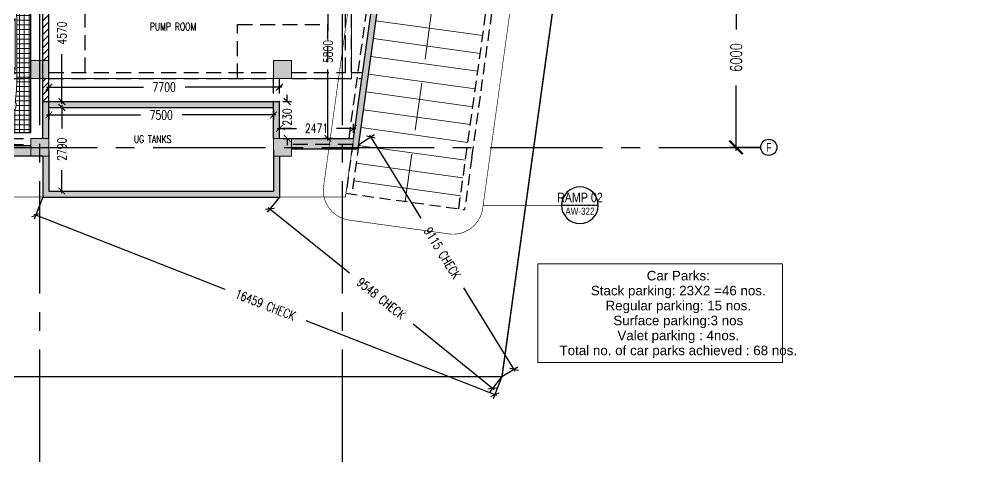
# Model space of a CAD drawing. Header units: millimetres. Extents: x -2076597 to 16308595, y -4402071 to 17875273.
# Drawn here: x -2034734 to -2002474, y -4051118 to -4035805 of the extents above; entities that cross this region are included whole.
import ezdxf
from ezdxf.enums import TextEntityAlignment as Align

# ---------------------------------------------------------------- set-up
doc = ezdxf.new("R2010")
doc.units = ezdxf.units.MM
for name, pattern in [('CENTER', [50.8, 31.75, -6.35, 6.35, -6.35]), ('CENTER2', [1.125, 0.75, -0.125, 0.125, -0.125]), ('DASHDOT', [1, 0.5, -0.25, 0, -0.25]), ('DASHED', [19.05, 12.7, -6.35]), ('DASHED2', [0.375, 0.25, -0.125]), ('Demolished', [4.8, 3.2, -1.6])]:
    doc.linetypes.add(name, pattern=pattern)
for name, color, linetype, lineweight in [('A- LIGHT LINE', 8, 'Continuous', 9), ('A-BOUNDARY LINES', 4, 'Continuous', 25), ('A-COL HATCH', 252, 'Continuous', 9), ('A-DETL-DEMO', 6, 'Demolished', 9), ('A-DETL-GENF', 92, 'Continuous', 9), ('G-ANNO-TEXT', 4, 'Continuous', 9), ('G-IMPT', 8, 'Continuous', 9), ('S-COL HATCH', 251, 'Continuous', 9), ('S-COLS', 7, 'Continuous', 9)]:
    doc.layers.add(name, color=color, linetype=linetype, lineweight=lineweight)
for name, color, linetype in [('A- RETAINING WALL HATCH', 252, 'Continuous'), ('A-CAR', 251, 'Continuous'), ('A-DIMS', 4, 'Continuous'), ('A-GRIDTXT', 1, 'Continuous'), ('A-HIDDEN', 8, 'DASHED2'), ('A-PARAPET WALL', 4, 'Continuous'), ('A-PODIUM LYT ARCH', 85, 'Continuous'), ('a-ref', 5, 'Continuous'), ('A-REFS', 3, 'DASHED'), ('A-RETAINING WALL', 7, 'Continuous'), ('A-SETBACK', 3, 'Continuous'), ('A-SITE BOUNDARY', 7, 'CENTER'), ('A-TXTROOM', 3, 'Continuous'), ('A-WALL', 2, 'Continuous'), ('A-WALL HATCH', 8, 'Continuous'), ('S-BEAM', 4, 'DASHED2'), ('S-GRID', 252, 'CENTER2'), ('TABULAR', 7, 'Continuous')]:
    doc.layers.add(name, color=color, linetype=linetype)
doc.styles.add('ARIAL', font='arial.ttf')
doc.styles.add('ARIAL-GRID', font='arial.ttf', dxfattribs={"width": 0.7, "height": 15})
doc.styles.add('Arial_B', font='arialbd.ttf', dxfattribs={"height": 2536.890505})
doc.styles.add('ROMANS', font='romans.shx', dxfattribs={"width": 0.75})
doc.dimstyles.new('DIMB-200', dxfattribs={"dimscale": 150, "dimtxt": 2.5, "dimasz": 3, "dimexe": 1.5, "dimexo": 0, "dimgap": 3, "dimtad": 0, "dimtoh": 1, "dimdec": 0, "dimzin": 0, "dimdsep": 46, "dimtxsty": 'ROMANS', "dimblk": 'ARCHTICK', "dimcen": 3, "dimdle": 0.75, "dimclrd": 8, "dimclre": 8, "dimclrt": 4, "dimazin": 0, "dimtfac": 1, "dimtdec": 0, "dimtix": 1, "dimtofl": 0, "dimtmove": 2, "dimatfit": 3, "dimldrblk": 'DOT', "dimfxl": 0, "dimtolj": 1, "dimtzin": 0, "dimarcsym": 0})
doc.dimstyles.new('DIMM-100', dxfattribs={"dimscale": 150, "dimtxt": 2, "dimasz": 1.5, "dimexe": 1, "dimexo": 0, "dimgap": 2, "dimtad": 0, "dimtoh": 1, "dimdec": 0, "dimzin": 0, "dimdsep": 46, "dimtxsty": 'ROMANS', "dimblk": 'ARCHTICK', "dimcen": 1.5, "dimdle": 0.5, "dimclrd": 8, "dimclre": 8, "dimclrt": 256, "dimazin": 0, "dimtfac": 1, "dimtdec": 0, "dimtix": 1, "dimtofl": 0, "dimtmove": 2, "dimatfit": 3, "dimldrblk": 'DOT', "dimfxl": 0, "dimtolj": 1, "dimtzin": 0, "dimarcsym": 0})

# ---------------------------------------------------------------- blocks, each defined once
blk = doc.blocks.new('CAR_0001 - CAR_dwg_AV-LSP01-273113--1_ BASEMENT')
at = {"layer": 'G-IMPT'}
for p, q in [((-2319, 915), (-2182, 915)), ((-990, 915), (1117, 915)), ((340, 589), (955, 845)), ((340, -628), (955, -884)), ((-2319, -954), (-2182, -954)), ((-990, -954), (1117, -954))]:
    blk.add_line(p, q, dxfattribs=at)
at = {"layer": 'G-IMPT', "flags": 128}
for points in [[(-2436, -837), (-2500, -19), (-2436, 798)], [(2103, 857), (2147, 889), (2297, 883)], [(-1438, 756), (-1131, 589), (-1131, -19), (-1131, -628), (-1438, -794)], [(2103, -895), (2147, -927), (2297, -921)]]:
    blk.add_lwpolyline(points, dxfattribs=at)
for points in [[(331, 636), (820, 845), (-1266, 845), (-949, 636)], [(331, -674), (820, -884), (-1266, -884), (-949, -674)]]:
    blk.add_lwpolyline(points, close=True, dxfattribs=at)
at = {"layer": 'G-IMPT'}
for centre, radius, start, end in [((-2319, 798), 117, 90, 180), ((-2190, 753), 162, 45.3243, 87.3159), ((-958, -12475), 13390, 90.1348, 94.7869), ((-8158, 23), 9151, 359.7334, 5.1524), ((1063, -8363), 9278, 83.5611, 89.6612), ((2294, 789), 93.4, 4.5136, 88.1591), ((-8484, -1119), 11039, 5.715, 9.9907), ((7798, -8), 9267, 175.2746, 180.0722), ((-6963, 56), 7323, 359.4134, 4.1768), ((7798, -31), 9267, 179.9278, 184.7254), ((-6963, -94), 7323, 355.8232, 0.5866), ((-8158, -62), 9151, 354.8476, 0.2666), ((-8484, 1080), 11039, 350.0093, 354.285), ((-2319, -837), 117, 180, 270), ((-2190, -792), 162, 272.6841, 314.6757), ((-958, 12436), 13390, 265.2131, 269.8652), ((1063, 8324), 9278, 270.3388, 276.4389), ((2294, -828), 93.4, 271.8409, 355.4864)]:
    blk.add_arc(centre, radius, start, end, dxfattribs=at)
blk = doc.blocks.new('5.5X2.5 CAR')
at = {"layer": 'A-CAR'}
blk.add_line((563485, -1042391), (563485, -1037391), dxfattribs=at)
blk.add_lwpolyline([(560985, -1042641), (563485, -1042641), (563485, -1037141), (560985, -1037141)], close=True, dxfattribs=at)
at = {"layer": 'A-CAR', "extrusion": (0, 0, -1), "xscale": 0.8333333333333715, "yscale": 0.8333333333333715, "zscale": -0.8333333333333715, "rotation": 270}
blk.add_blockref('CAR_0001 - CAR_dwg_AV-LSP01-273113--1_ BASEMENT', (-562219, -1039891), dxfattribs=at)
blk = doc.blocks.new('Family - ___-240295-0_ ground floor')
at = {"layer": 'A-SETBACK', "linetype": 'DASHDOT', "lineweight": -2, "ltscale": 2000, "const_width": 25}
blk.add_lwpolyline([(76480, 233663), (47866, 236124), (29166, 193452), (70915, 193452)], close=True, dxfattribs=at)
at = {"layer": 'A-SITE BOUNDARY', "ltscale": 100, "const_width": 50}
blk.add_lwpolyline([(83289, 239099), (44096, 242471), (19986, 187452), (76141, 187452)], close=True, dxfattribs=at)
blk = doc.blocks.new('_ArchTick')
at = {"color": 0, "linetype": 'ByBlock', "const_width": 0.15}
blk.add_lwpolyline([(-0.5, -0.5), (0.5, 0.5)], dxfattribs=at)
blk = doc.blocks.new('*D310')
at = {"layer": 'A-DIMS', "color": 8, "linetype": 'Continuous', "lineweight": -2, "transparency": 16777216}
for p, q in [((-2024281, -4033982), (-2024581, -4033982)), ((-2024281, -4039782), (-2024581, -4039782))]:
    blk.add_line(p, q, dxfattribs=at)
at = {"layer": 'A-DIMS', "color": 8, "lineweight": -2, "transparency": 16777216}
for p, q in [((-2024431, -4033907), (-2024431, -4036186)), ((-2024431, -4039857), (-2024431, -4037579))]:
    blk.add_line(p, q, dxfattribs=at)
at = {"layer": 'Defpoints', "color": 0, "transparency": 16777216}
for p in [(-2022774, -4033982), (-2024431, -4039782), (-2023577, -4039782)]:
    blk.add_point(p, dxfattribs=at)
at = {"layer": 'A-DIMS', "color": 8, "lineweight": -2, "transparency": 16777216, "xscale": 225, "yscale": 225, "zscale": 225}
for p, rotation in [((-2024431, -4033982), 90), ((-2024431, -4039782), 270)]:
    blk.add_blockref('_ArchTick', p, dxfattribs=dict(at, rotation=rotation))
at = {"layer": 'A-DIMS', "transparency": 16777216, "insert": (-2024431, -4036882), "char_height": 300, "attachment_point": 5, "rotation": 90, "style": 'ROMANS'}
blk.add_mtext('\\A1;5800', dxfattribs=at)
blk = doc.blocks.new('_Dot')
at = {"color": 0, "linetype": 'ByBlock', "lineweight": -2}
blk.add_line((-0.5, 0), (-1, 0), dxfattribs=at)
at = {"color": 0, "linetype": 'ByBlock', "const_width": 0.5}
blk.add_lwpolyline([(-0.25, 0, 1), (0.25, 0, 1)], format="xyb", close=True, dxfattribs=at)
blk = doc.blocks.new('*D311')
at = {"layer": 'A-DIMS', "color": 8, "linetype": 'Continuous', "lineweight": -2, "transparency": 16777216}
for p, q in [((-2033464, -4033982), (-2033164, -4033982)), ((-2033464, -4038552), (-2033164, -4038552))]:
    blk.add_line(p, q, dxfattribs=at)
at = {"layer": 'A-DIMS', "color": 8, "lineweight": -2, "transparency": 16777216}
for p, q in [((-2033314, -4033907), (-2033314, -4035571)), ((-2033314, -4038627), (-2033314, -4036964))]:
    blk.add_line(p, q, dxfattribs=at)
at = {"layer": 'Defpoints', "color": 0, "transparency": 16777216}
for p in [(-2033748, -4033982), (-2033748, -4038552), (-2033314, -4038552)]:
    blk.add_point(p, dxfattribs=at)
at = {"layer": 'A-DIMS', "color": 8, "lineweight": -2, "transparency": 16777216, "xscale": 225, "yscale": 225, "zscale": 225}
for p, rotation in [((-2033314, -4033982), 90), ((-2033314, -4038552), 270)]:
    blk.add_blockref('_ArchTick', p, dxfattribs=dict(at, rotation=rotation))
at = {"layer": 'A-DIMS', "transparency": 16777216, "insert": (-2033314, -4036267), "char_height": 300, "attachment_point": 5, "rotation": 90, "style": 'ROMANS'}
blk.add_mtext('\\A1;4570', dxfattribs=at)
blk = doc.blocks.new('*D313')
at = {"layer": 'A-DIMS', "color": 8, "linetype": 'Continuous', "lineweight": -2, "transparency": 16777216}
for p, q in [((-2033748, -4038220), (-2033748, -4037920)), ((-2026048, -4038220), (-2026048, -4037920))]:
    blk.add_line(p, q, dxfattribs=at)
at = {"layer": 'A-DIMS', "color": 8, "lineweight": -2, "transparency": 16777216}
for p, q in [((-2033823, -4038070), (-2030594, -4038070)), ((-2025973, -4038070), (-2029201, -4038070))]:
    blk.add_line(p, q, dxfattribs=at)
at = {"layer": 'Defpoints', "color": 0, "transparency": 16777216}
for p in [(-2026048, -4038070), (-2033748, -4038552), (-2026048, -4038552)]:
    blk.add_point(p, dxfattribs=at)
at = {"layer": 'A-DIMS', "color": 8, "lineweight": -2, "transparency": 16777216, "xscale": 225, "yscale": 225, "zscale": 225, "rotation": 180}
blk.add_blockref('_ArchTick', (-2033748, -4038070), dxfattribs=at)
at = {"layer": 'A-DIMS', "color": 8, "lineweight": -2, "transparency": 16777216, "xscale": 225, "yscale": 225, "zscale": 225}
blk.add_blockref('_ArchTick', (-2026048, -4038070), dxfattribs=at)
at = {"layer": 'A-DIMS', "transparency": 16777216, "insert": (-2029898, -4038070), "char_height": 300, "attachment_point": 5, "style": 'ROMANS'}
blk.add_mtext('\\A1;7700', dxfattribs=at)
blk = doc.blocks.new('*D95')
at = {"layer": 'A-DIMS', "color": 8, "lineweight": -2, "transparency": 16777216}
for p, q in [((-2026048, -4041742), (-2026459, -4042251)), ((-2026423, -4042087), (-2023714, -4044276)), ((-2018879, -4048181), (-2021588, -4045993)), ((-2018621, -4047742), (-2019032, -4048251))]:
    blk.add_line(p, q, dxfattribs=at)
at = {"layer": 'Defpoints', "color": 0, "transparency": 16777216}
for p in [(-2026048, -4041742), (-2018621, -4047742), (-2018938, -4048134)]:
    blk.add_point(p, dxfattribs=at)
at = {"layer": 'A-DIMS', "color": 8, "lineweight": -2, "transparency": 16777216, "xscale": 225, "yscale": 225, "zscale": 225}
for p, rotation in [((-2026364, -4042134), 141.0653238314387), ((-2018938, -4048134), 321.0653238314387)]:
    blk.add_blockref('_ArchTick', p, dxfattribs=dict(at, rotation=rotation))
at = {"layer": 'A-DIMS', "transparency": 16777216, "insert": (-2022651, -4045134), "char_height": 300, "attachment_point": 5, "rotation": 321.0653, "style": 'ROMANS'}
blk.add_mtext('\\A1;9548 CHECK', dxfattribs=at)
blk = doc.blocks.new('*D96')
at = {"layer": 'A-DIMS', "color": 8, "lineweight": -2, "transparency": 16777216}
for p, q in [((-2033948, -4041742), (-2034239, -4042486)), ((-2034254, -4042319), (-2027878, -4044815)), ((-2018788, -4048373), (-2025164, -4045877)), ((-2018621, -4047742), (-2018912, -4048486))]:
    blk.add_line(p, q, dxfattribs=at)
at = {"layer": 'Defpoints', "color": 0, "transparency": 16777216}
for p in [(-2033948, -4041742), (-2034184, -4042346), (-2018621, -4047742)]:
    blk.add_point(p, dxfattribs=at)
at = {"layer": 'A-DIMS', "color": 8, "lineweight": -2, "transparency": 16777216, "xscale": 225, "yscale": 225, "zscale": 225}
for p, rotation in [((-2034184, -4042346), 158.6208093579253), ((-2018857, -4048346), 338.6208093579253)]:
    blk.add_blockref('_ArchTick', p, dxfattribs=dict(at, rotation=rotation))
at = {"layer": 'A-DIMS', "transparency": 16777216, "insert": (-2026521, -4045346), "char_height": 300, "attachment_point": 5, "rotation": 338.6208, "style": 'ROMANS'}
blk.add_mtext('\\A1;16459 CHECK', dxfattribs=at)
blk = doc.blocks.new('*D97')
at = {"layer": 'A-DIMS', "color": 8, "lineweight": -2, "transparency": 16777216}
for p, q in [((-2023402, -4039982), (-2022875, -4039657)), ((-2023042, -4039672), (-2021329, -4042453)), ((-2018182, -4047560), (-2019895, -4044779)), ((-2018621, -4047742), (-2018094, -4047417))]:
    blk.add_line(p, q, dxfattribs=at)
at = {"layer": 'Defpoints', "color": 0, "transparency": 16777216}
for p in [(-2023402, -4039982), (-2018221, -4047496), (-2018621, -4047742)]:
    blk.add_point(p, dxfattribs=at)
at = {"layer": 'A-DIMS', "color": 8, "lineweight": -2, "transparency": 16777216, "xscale": 225, "yscale": 225, "zscale": 225}
for p, rotation in [((-2023003, -4039736), 121.638149846591), ((-2018221, -4047496), 301.638149846591)]:
    blk.add_blockref('_ArchTick', p, dxfattribs=dict(at, rotation=rotation))
at = {"layer": 'A-DIMS', "transparency": 16777216, "insert": (-2020612, -4043616), "char_height": 300, "attachment_point": 5, "rotation": 301.6381, "style": 'ROMANS'}
blk.add_mtext('\\A1;9115 CHECK', dxfattribs=at)
blk = doc.blocks.new('*D322')
at = {"layer": 'A-DIMS', "color": 8, "linetype": 'Continuous', "lineweight": -2, "transparency": 16777216}
for p, q in [((-2033464, -4038752), (-2033164, -4038752)), ((-2033464, -4041542), (-2033164, -4041542))]:
    blk.add_line(p, q, dxfattribs=at)
at = {"layer": 'A-DIMS', "color": 8, "lineweight": -2, "transparency": 16777216}
for p, q in [((-2033314, -4038677), (-2033314, -4039451)), ((-2033314, -4041617), (-2033314, -4040844))]:
    blk.add_line(p, q, dxfattribs=at)
at = {"layer": 'Defpoints', "color": 0, "transparency": 16777216}
for p in [(-2033748, -4038752), (-2033748, -4041542), (-2033314, -4041542)]:
    blk.add_point(p, dxfattribs=at)
at = {"layer": 'A-DIMS', "color": 8, "lineweight": -2, "transparency": 16777216, "xscale": 225, "yscale": 225, "zscale": 225}
for p, rotation in [((-2033314, -4038752), 90), ((-2033314, -4041542), 270)]:
    blk.add_blockref('_ArchTick', p, dxfattribs=dict(at, rotation=rotation))
at = {"layer": 'A-DIMS', "transparency": 16777216, "insert": (-2033314, -4040147), "char_height": 300, "attachment_point": 5, "rotation": 90, "style": 'ROMANS'}
blk.add_mtext('\\A1;2790', dxfattribs=at)
blk = doc.blocks.new('*D323')
at = {"layer": 'A-DIMS', "color": 8, "linetype": 'Continuous', "lineweight": -2, "transparency": 16777216}
for p, q in [((-2033748, -4038850), (-2033748, -4039150)), ((-2026248, -4038850), (-2026248, -4039150))]:
    blk.add_line(p, q, dxfattribs=at)
at = {"layer": 'A-DIMS', "color": 8, "lineweight": -2, "transparency": 16777216}
for p, q in [((-2033823, -4039000), (-2030694, -4039000)), ((-2026173, -4039000), (-2029301, -4039000))]:
    blk.add_line(p, q, dxfattribs=at)
at = {"layer": 'Defpoints', "color": 0, "transparency": 16777216}
for p in [(-2033748, -4038752), (-2026248, -4038752), (-2026248, -4039000)]:
    blk.add_point(p, dxfattribs=at)
at = {"layer": 'A-DIMS', "color": 8, "lineweight": -2, "transparency": 16777216, "xscale": 225, "yscale": 225, "zscale": 225, "rotation": 180}
blk.add_blockref('_ArchTick', (-2033748, -4039000), dxfattribs=at)
at = {"layer": 'A-DIMS', "color": 8, "lineweight": -2, "transparency": 16777216, "xscale": 225, "yscale": 225, "zscale": 225}
blk.add_blockref('_ArchTick', (-2026248, -4039000), dxfattribs=at)
at = {"layer": 'A-DIMS', "transparency": 16777216, "insert": (-2029998, -4039000), "char_height": 300, "attachment_point": 5, "style": 'ROMANS'}
blk.add_mtext('\\A1;7500', dxfattribs=at)
blk = doc.blocks.new('*D324')
at = {"layer": 'A-DIMS', "color": 8, "linetype": 'Continuous', "lineweight": -2, "transparency": 16777216}
for p, q in [((-2025943, -4038552), (-2025643, -4038552)), ((-2025943, -4039782), (-2025643, -4039782))]:
    blk.add_line(p, q, dxfattribs=at)
at = {"layer": 'A-DIMS', "color": 8, "lineweight": -2, "transparency": 16777216}
for p, q in [((-2025793, -4038552), (-2025793, -4038327)), ((-2025793, -4039782), (-2025793, -4040007))]:
    blk.add_line(p, q, dxfattribs=at)
at = {"layer": 'Defpoints', "color": 0, "transparency": 16777216}
for p in [(-2026048, -4038552), (-2025793, -4038552), (-2026048, -4039782)]:
    blk.add_point(p, dxfattribs=at)
at = {"layer": 'A-DIMS', "color": 8, "lineweight": -2, "transparency": 16777216, "xscale": 225, "yscale": 225, "zscale": 225}
for p, rotation in [((-2025793, -4038552), 270), ((-2025793, -4039782), 90)]:
    blk.add_blockref('_ArchTick', p, dxfattribs=dict(at, rotation=rotation))
at = {"layer": 'A-DIMS', "transparency": 16777216, "insert": (-2025793, -4039167), "char_height": 300, "attachment_point": 5, "rotation": 90, "style": 'ROMANS'}
blk.add_mtext('\\A1;1230', dxfattribs=at)
blk = doc.blocks.new('*D99')
at = {"layer": 'A-DIMS', "color": 8, "lineweight": -2, "transparency": 16777216}
for p, q in [((-2026123, -4039449), (-2025477, -4039449)), ((-2023502, -4039449), (-2024148, -4039449))]:
    blk.add_line(p, q, dxfattribs=at)
at = {"layer": 'A-DIMS', "color": 8, "linetype": 'Continuous', "lineweight": -2, "transparency": 16777216}
for p, q in [((-2026048, -4039599), (-2026048, -4039299)), ((-2023577, -4039599), (-2023577, -4039299))]:
    blk.add_line(p, q, dxfattribs=at)
at = {"layer": 'Defpoints', "color": 0, "transparency": 16777216}
for p in [(-2023577, -4039449), (-2026048, -4039782), (-2023577, -4039782)]:
    blk.add_point(p, dxfattribs=at)
at = {"layer": 'A-DIMS', "color": 8, "lineweight": -2, "transparency": 16777216, "xscale": 225, "yscale": 225, "zscale": 225, "rotation": 180}
blk.add_blockref('_ArchTick', (-2026048, -4039449), dxfattribs=at)
at = {"layer": 'A-DIMS', "color": 8, "lineweight": -2, "transparency": 16777216, "xscale": 225, "yscale": 225, "zscale": 225}
blk.add_blockref('_ArchTick', (-2023577, -4039449), dxfattribs=at)
at = {"layer": 'A-DIMS', "transparency": 16777216, "insert": (-2024812, -4039449), "char_height": 300, "attachment_point": 5, "style": 'ROMANS'}
blk.add_mtext('\\A1;2471', dxfattribs=at)
blk = doc.blocks.new('*D56')
at = {"layer": 'A-BOUNDARY LINES', "color": 8, "lineweight": -2, "transparency": 16777216}
for p, q in [((-3655192, -18289564), (-3654287, -18289564)), ((-3654512, -18289452), (-3654512, -18291625)), ((-3654512, -18295677), (-3654512, -18293503)), ((-3653689, -18295564), (-3654737, -18295564))]:
    blk.add_line(p, q, dxfattribs=at)
at = {"layer": 'Defpoints', "color": 0, "transparency": 16777216}
for p in [(-3655192, -18289564), (-3654512, -18295564), (-3653689, -18295564)]:
    blk.add_point(p, dxfattribs=at)
at = {"layer": 'A-BOUNDARY LINES', "color": 8, "lineweight": -2, "transparency": 16777216, "xscale": 450, "yscale": 450, "zscale": 450}
for p, rotation in [((-3654512, -18289564), 90), ((-3654512, -18295564), 270)]:
    blk.add_blockref('_ArchTick', p, dxfattribs=dict(at, rotation=rotation))
at = {"layer": 'A-BOUNDARY LINES', "color": 4, "transparency": 16777216, "insert": (-3654512, -18292564), "char_height": 375, "attachment_point": 5, "rotation": 90, "style": 'ROMANS'}
blk.add_mtext('\\A1;6000', dxfattribs=at)
blk = doc.blocks.new('GRNO')
at = {"layer": 'A-GRIDTXT', "color": 8}
blk.add_circle((0, 0), 450, dxfattribs=at)
at = {"layer": 'A-GRIDTXT', "style": 'ARIAL-GRID', "width": 0.7}
blk.add_attdef('01', text='', height=350, dxfattribs=at).set_placement((0, 0), align=Align.MIDDLE_CENTER)
blk = doc.blocks.new('REF')
at = {"layer": 'a-ref'}
blk.add_arc((0, 0), 766, 0, 180, dxfattribs=at)
at = {"layer": 'A-REFS'}
blk.add_line((-766, 0), (766, 0), dxfattribs=at)
at = {"layer": 'A-REFS', "color": 10, "linetype": 'Continuous', "style": 'ARIAL', "width": 0.8}
blk.add_attdef('01', text='', height=400, dxfattribs=at).set_placement((0, 328), align=Align.MIDDLE_CENTER)
blk.add_attdef('AW-305', text='', height=300, dxfattribs=at).set_placement((0, -246), align=Align.MIDDLE)
blk = doc.blocks.new('beams')
at = {"layer": 'S-BEAM', "color": 8, "linetype": 'DASHED2', "ltscale": 2000}
for p, q in [((-3729526, -18299627), (-3729526, -18304827)), ((-3720826, -18304627), (-3720826, -18301427)), ((-3720626, -18304627), (-3720626, -18301427)), ((-3738826, -18304627), (-3731326, -18304627)), ((-3738826, -18304827), (-3731326, -18304827)), ((-3730926, -18306827), (-3730926, -18304827)), ((-3730726, -18304627), (-3723226, -18304627)), ((-3730726, -18304827), (-3723226, -18304827)), ((-3730726, -18306827), (-3730726, -18304827)), ((-3723226, -18306827), (-3723226, -18304827)), ((-3723026, -18306827), (-3723026, -18304827)), ((-3722626, -18304627), (-3720826, -18304627)), ((-3722626, -18304827), (-3720278, -18304827)), ((-3720626, -18304627), (-3720250, -18304627)), ((-3738826, -18306827), (-3731326, -18306827)), ((-3722626, -18306827), (-3720555, -18306827)), ((-3738826, -18307027), (-3731326, -18307027)), ((-3720582, -18307027), (-3722626, -18307027))]:
    blk.add_line(p, q, dxfattribs=at)
blk.add_lwpolyline([(-3724426, -18304827), (-3724426, -18303027), (-3721426, -18303027), (-3721426, -18304827)], dxfattribs=at)
blk = doc.blocks.new('BASEMENT COLUMNS')
at = {"layer": 'A-COL HATCH'}
for points in [[(-3677453.5, -18293264.2), (-3678053.5, -18293264.2), (-3678053.5, -18292664.2), (-3677453.5, -18292664.2)], [(-3669353.5, -18293264.2), (-3669953.5, -18293264.2), (-3669953.5, -18292664.2), (-3669353.5, -18292664.2)], [(-3677453.5, -18295864.2), (-3678053.5, -18295864.2), (-3678053.5, -18295264.2), (-3677453.5, -18295264.2)], [(-3669353.5, -18295864.2), (-3669953.5, -18295864.2), (-3669953.5, -18295264.2), (-3669353.5, -18295264.2)]]:
    blk.add_hatch(color=256, dxfattribs=at).paths.add_polyline_path(points)
at = {"layer": 'S-COL HATCH'}
for points in [[(-3677453.5, -18293264.2), (-3678053.5, -18293264.2), (-3678053.5, -18292664.2), (-3677453.5, -18292664.2)], [(-3669353.5, -18293264.2), (-3669953.5, -18293264.2), (-3669953.5, -18292664.2), (-3669353.5, -18292664.2)], [(-3677453.5, -18295864.2), (-3678053.5, -18295864.2), (-3678053.5, -18295264.2), (-3677453.5, -18295264.2)], [(-3669353.5, -18295864.2), (-3669953.5, -18295864.2), (-3669953.5, -18295264.2), (-3669353.5, -18295264.2)]]:
    blk.add_hatch(color=256, dxfattribs=at).paths.add_polyline_path(points)
at = {"layer": 'S-COLS'}
for points in [[(-3677453.5, -18293264.2), (-3678053.5, -18293264.2), (-3678053.5, -18292664.2), (-3677453.5, -18292664.2)], [(-3677453.5, -18293264.2), (-3678053.5, -18293264.2), (-3678053.5, -18292664.2), (-3677453.5, -18292664.2)], [(-3669353.5, -18293264.2), (-3669953.5, -18293264.2), (-3669953.5, -18292664.2), (-3669353.5, -18292664.2)], [(-3669353.5, -18293264.2), (-3669953.5, -18293264.2), (-3669953.5, -18292664.2), (-3669353.5, -18292664.2)], [(-3677453.5, -18295864.2), (-3678053.5, -18295864.2), (-3678053.5, -18295264.2), (-3677453.5, -18295264.2)], [(-3677453.5, -18295864.2), (-3678053.5, -18295864.2), (-3678053.5, -18295264.2), (-3677453.5, -18295264.2)], [(-3669353.5, -18295864.2), (-3669953.5, -18295864.2), (-3669953.5, -18295264.2), (-3669353.5, -18295264.2)], [(-3669353.5, -18295864.2), (-3669953.5, -18295864.2), (-3669953.5, -18295264.2), (-3669353.5, -18295264.2)]]:
    blk.add_lwpolyline(points, close=True, dxfattribs=at)
at = {"layer": 'S-GRID', "ltscale": 5000}
for p, q in [((-3677753.5, -18306068.8), (-3677753.5, -18245240.3)), ((-3667653.5, -18306068.8), (-3667653.5, -18245240.3)), ((-3718968.2, -18295564.2), (-3653689, -18295564.2))]:
    blk.add_line(p, q, dxfattribs=at)
at = {"layer": 'A-PODIUM LYT ARCH'}
ref = blk.add_blockref('GRNO', (-3653419.9, -18295564.3), dxfattribs=dict(at, xscale=0.5979073243647236, yscale=0.5979073243647236, zscale=0.5979073243647236))
ref.add_attrib('01', 'F', dxfattribs={"layer": 'A-GRIDTXT', "height": 299, "style": 'ARIAL-GRID', "width": 0.7}).set_placement((-3653419.9, -18295564.3), align=Align.MIDDLE_CENTER)
at = {"layer": 'A-BOUNDARY LINES'}
dim = blk.add_linear_dim(base=(-3654512.1, -18295564.2), p1=(-3655191.7, -18289564.1), p2=(-3653689, -18295564.2), angle=90, dimstyle='DIMB-200', dxfattribs=at)
dim.commit()
dim.dimension.update_dxf_attribs({"geometry": '*D56', "text_midpoint": (-3654512.1, -18292564.2)})

msp = doc.modelspace()

# ---------------------------------------------------------------- hatches: boundary and pattern name
at = {"layer": 'A- RETAINING WALL HATCH'}
h = msp.add_hatch(color=256, dxfattribs=at)
h.dxf.hatch_style = 1
edge = h.paths.add_edge_path()
edge.add_line((-2020940.2, -4007833), (-2021034, -4008009.6))
edge.add_arc((-2022348.1, -4010482.1), 2800, 14.47751, 62.01178, ccw=False)
edge.add_line((-2019637, -4009782.1), (-2019430.9, -4009782.1))
edge.add_arc((-2022348.1, -4010482.1), 3000, 13.4934, 62.01178)
edge = h.paths.add_edge_path()
edge.add_arc((-2022348.1, -4010482.1), 3000, 13.15962, 13.4934)
edge.add_line((-2019430.9, -4009782.1), (-2019637, -4009782.1))
edge.add_arc((-2022348.1, -4010482.1), 2800, -7.87985, 14.47751, ccw=False)
edge.add_line((-2019574.5, -4010866), (-2019426.8, -4009799.1))
edge = h.paths.add_edge_path()
edge.add_line((-2020158, -4015082.1), (-2019956.1, -4015082.1))
edge.add_line((-2019956.1, -4015082.1), (-2019376.4, -4010893.4))
edge.add_arc((-2022348.1, -4010482.1), 3000, 352.12015, 373.15962)
edge.add_line((-2019426.8, -4009799.1), (-2020158, -4015082.1))
h.paths.add_polyline_path([(-2021146.4, -4023682.1), (-2021348.3, -4023682.1), (-2023625, -4040132.1), (-2023425.1, -4040132.1)])
h = msp.add_hatch(color=256, dxfattribs=at)
h.dxf.hatch_style = 1
edge = h.paths.add_edge_path()
edge.add_line((-2063112.6, -4036572.3), (-2063433.2, -4036431.8))
edge.add_arc((-2057561.9, -4038699), 6293.9, 158.88662, 169.12898)
edge.add_arc((-2057561.9, -4038699), 6293.9, 158.88662, 169.12898, ccw=False)
edge.add_line((-2063433.2, -4036431.8), (-2063112.6, -4036572.3))
edge = h.paths.add_edge_path()
edge.add_line((-2058048.1, -4040032.1), (-2063229.8, -4040032.1))
edge.add_arc((-2072107.6, -4041154), 8948.4, 4.94855, 7.20237, ccw=False)
edge.add_line((-2063192.6, -4040382.1), (-2058048.1, -4040382.1))
edge.add_line((-2058048.1, -4040382.1), (-2058048.1, -4040032.1))
h.paths.add_polyline_path([(-2050547.9, -4040032.1), (-2058048.1, -4040032.1), (-2058048.1, -4040382.1), (-2050547.9, -4040382.1)])
h.paths.add_polyline_path([(-2042447.9, -4040032.1), (-2049947.9, -4040032.1), (-2049947.9, -4040382.1), (-2042447.9, -4040382.1)])
h.paths.add_polyline_path([(-2034347.9, -4040032.1), (-2041847.9, -4040032.1), (-2041847.9, -4040382.1), (-2034347.9, -4040382.1)])
edge = h.paths.add_edge_path()
edge.add_arc((-2060548.1, -4037696.1), 3000, 156.33601, 180)
edge.add_line((-2063548.1, -4037696.1), (-2063548.1, -4039846.6))
edge.add_arc((-2063125.1, -4036105.7), 3764.7, 263.54845, 266.6039)
edge.add_line((-2063348.1, -4039863.8), (-2063348.1, -4037696.1))
edge.add_arc((-2060552.5, -4037695.2), 2795.6, 156.31695, 180.01906, ccw=False)
edge.add_line((-2063112.6, -4036572.3), (-2063295.8, -4036492))
edge = h.paths.add_edge_path()
edge.add_line((-2063548.1, -4039844.2), (-2063548.1, -4040057.6))
edge.add_line((-2063548.1, -4040057.6), (-2063348.1, -4040025))
edge.add_line((-2063348.1, -4040025), (-2063348.1, -4039863.8))
edge.add_arc((-2062508.8, -4030315.3), 9585.4, 263.77527, 264.97656, ccw=False)
edge = h.paths.add_edge_path()
edge.add_line((-2063548.1, -4040053.6), (-2063548.1, -4040382.1))
edge.add_line((-2063548.1, -4040382.1), (-2063192.6, -4040382.1))
edge.add_arc((-2072107.6, -4041154), 8948.4, 4.94855, 7.20237)
edge.add_line((-2063229.8, -4040032.1), (-2063398.1, -4040032.1))
edge.add_line((-2063398.1, -4040032.1), (-2063398.1, -4040025))
edge.add_line((-2063398.1, -4040025), (-2063548.1, -4040053.6))
h = msp.add_hatch(color=256, dxfattribs=at)
h.dxf.hatch_style = 1
h.paths.add_polyline_path([(-2026047.9, -4038552.1), (-2033947.9, -4038552.1), (-2033947.9, -4039782.1), (-2033747.9, -4039782.1), (-2033747.9, -4038752.1), (-2026247.9, -4038752.1), (-2026247.9, -4039782.1), (-2026047.9, -4039782.1)])
h.paths.add_polyline_path([(-2026566.1, -4041542.1), (-2033429.6, -4041542.1, -0.0923374), (-2033392.4, -4041742.1), (-2026603.4, -4041742.1, -0.0923374)])
h.paths.add_polyline_path([(-2026047.9, -4041186.6, 0.0923374), (-2026247.9, -4041223.9), (-2026247.9, -4041542.1), (-2026566.1, -4041542.1, 0.0923374), (-2026603.4, -4041742.1), (-2026047.9, -4041742.1)])
h.paths.add_polyline_path([(-2026047.9, -4040382.1), (-2026247.9, -4040382.1), (-2026247.9, -4041223.9, -0.0923374), (-2026047.9, -4041186.6)])
h.paths.add_polyline_path([(-2033747.9, -4040382.1), (-2033947.9, -4040382.1), (-2033947.9, -4041186.6, -0.0923374), (-2033747.9, -4041223.9)])
h.paths.add_polyline_path([(-2033747.9, -4041223.9, 0.0923374), (-2033947.9, -4041186.6), (-2033947.9, -4041742.1), (-2033392.4, -4041742.1, 0.0923374), (-2033429.6, -4041542.1), (-2033747.9, -4041542.1)])
h = msp.add_hatch(color=256, dxfattribs=at)
h.dxf.hatch_style = 1
h.paths.add_polyline_path([(-2023947.9, -4039782.1), (-2025647.9, -4039782.1), (-2025647.9, -4040132.1), (-2024000.8, -4040132.1)])
h.paths.add_polyline_path([(-2023576.6, -4039782.1), (-2023947.9, -4039782.1), (-2024000.8, -4040132.1), (-2023625, -4040132.1)])
at = {"layer": 'A-DETL-GENF'}
h = msp.add_hatch(dxfattribs=at)
h.set_pattern_fill('ANSI37', color=252, scale=50, angle=45)
h.set_pattern_definition([(90, (1802100.65, 14255183.97), (-158.75, 1e-14), []), (180, (1802100.65, 14255183.97), (-1e-14, -158.75), [])])
h.paths.add_polyline_path([(-2034347.9, -4034082.1), (-2034347.9, -4035882.1), (-2034820.2, -4035882.1, 0.0175034), (-2034858, -4035102, 0.1853014), (-2034819.2, -4035013.3), (-2034819.2, -4034899.2, 0.4142136), (-2034916.5, -4034801.8), (-2035597.9, -4034748.6), (-2036279.2, -4034801.8, 0.4142136), (-2036376.6, -4034899.2), (-2036376.6, -4035013.3, 0.1853014), (-2036337.7, -4035102, 0.0175034), (-2036375.6, -4035882.1), (-2036847.9, -4035882.1), (-2036847.9, -4034082.1)])
h.paths.add_polyline_path([(-2036375.6, -4035882.1, 0.0027974), (-2036376.6, -4036007), (-2036376.6, -4037763, 0.026623), (-2036327.9, -4038584.4), (-2036354.5, -4038620.8), (-2036349.5, -4038746.3, 0.3820904), (-2036277.8, -4038821.5, 0.0186586), (-2035597.9, -4038915.2, 0.0186586), (-2034918, -4038821.5, 0.377706), (-2034846.3, -4038747.5), (-2034841.3, -4038620.8), (-2034867.8, -4038584.4, 0.026623), (-2034819.2, -4037763), (-2034819.2, -4036007, 0.0027974), (-2034820.2, -4035882.1), (-2034347.9, -4035882.1), (-2034347.9, -4039332.1), (-2034347.9, -4039582.1), (-2036847.9, -4039582.1), (-2036847.9, -4035882.1)])
at = {"layer": 'A-WALL HATCH'}
h = msp.add_hatch(dxfattribs=at)
h.set_pattern_fill('ANSI31', color=256, scale=50)
h.set_pattern_definition([(45, (1802100.65, 14255482.13), (-112.2532015, 112.2532015), [])])
h.paths.add_polyline_path([(-2033747.9, -4037782.1), (-2033947.9, -4037782.1), (-2033947.9, -4038552.1), (-2033747.9, -4038552.1)])
edge = h.paths.add_edge_path()
edge.add_arc((-2034047.9, -4034082.1), 300, -70.52878, 0, ccw=False)
edge.add_line((-2033947.9, -4034364.9), (-2033947.9, -4037182.1))
edge.add_line((-2033947.9, -4037182.1), (-2033747.9, -4037182.1))
edge.add_line((-2033747.9, -4037182.1), (-2033747.9, -4034082.1))
edge = h.paths.add_edge_path()
edge.add_line((-2028747.9, -4033832.1), (-2033882, -4033832.1))
edge.add_arc((-2034067.6, -4034101.6), 327.2, 12.26089, 55.45058, ccw=False)
edge.add_line((-2033747.9, -4034032.1), (-2028747.9, -4034032.1))
edge.add_line((-2028747.9, -4034032.1), (-2028747.9, -4033832.1))

# ---------------------------------------------------------------- linework, layer by layer
at = {"layer": 'A- LIGHT LINE'}
for p, q in [((-2022831.2, -4035855.4), (-2019265.2, -4036349)), ((-2022913.5, -4036449.8), (-2019347.5, -4036943.3)), ((-2022995.7, -4037044.1), (-2019429.7, -4037537.7)), ((-2023078, -4037638.4), (-2019512, -4038132)), ((-2023160.2, -4038232.8), (-2019594.2, -4038726.3)), ((-2023242.5, -4038827.1), (-2019676.5, -4039320.7)), ((-2023324.8, -4039421.5), (-2019758.8, -4039915)), ((-2023407, -4040015.8), (-2019841, -4040509.3)), ((-2023489.3, -4040610.1), (-2019923.3, -4041103.7)), ((-2023571.5, -4041204.5), (-2020005.5, -4041698))]:
    msp.add_line(p, q, dxfattribs=at)
at = {"layer": 'A-DETL-DEMO', "color": 1, "ltscale": 500}
msp.add_line((-2021848.9, -4041887.7), (-2019692.1, -4026304.1), dxfattribs=at)
at = {"layer": 'A-HIDDEN', "color": 1, "linetype": 'DASHED2', "ltscale": 5000, "const_width": 30}
msp.add_lwpolyline([(-2046031.2, -4000832.1), (-2033147.9, -4000832.1), (-2033147.9, -4001382.1), (-2019797.9, -4001382.1), (-2019797.9, -4012479.8), (-2022847.9, -4012482.1), (-2022847.9, -4014882.1), (-2021447.9, -4014882.1), (-2021447.9, -4024582.1), (-2023647.9, -4024582.1), (-2023647.9, -4037782.1), (-2054346.2, -4037782.1), (-2054346.2, -4038681.9, -2.4217439), (-2057333.1, -4035681.9), (-2057333.1, -4026622.5)], format="xyb", close=True, dxfattribs=at)
at = {"layer": 'A-PARAPET WALL', "linetype": 'DASHED2', "ltscale": 1500}
for p, q in [((-2023728, -4039782.1), (-2021524.6, -4023861.5)), ((-2020065.9, -4042134.5), (-2017815.4, -4025873.4)), ((-2019626.7, -4040419.9), (-2017617.2, -4025900.8)), ((-2023600.5, -4039954.7), (-2023830.1, -4041613.5)), ((-2023600.5, -4039954.7), (-2023645.6, -4040280.6)), ((-2023402.4, -4039982.1), (-2023631.9, -4041641)), ((-2019626.7, -4040419.9), (-2019867.8, -4042161.9)), ((-2023830.1, -4041613.5), (-2019867.8, -4042161.9))]:
    msp.add_line(p, q, dxfattribs=at)
at = {"layer": 'A-PARAPET WALL', "linetype": 'DASHED2', "ltscale": 3000}
msp.add_lwpolyline([(-2033947.9, -4040382.1), (-2063698.1, -4040382.1), (-2063698.1, -4037696.1, -0.1036221), (-2063433.2, -4036431.8), (-2053282.3, -4013267.8)], format="xyb", dxfattribs=at)
at = {"layer": 'a-ref', "linetype": 'DASHDOT', "ltscale": 1000, "const_width": 20}
msp.add_lwpolyline([(-2014453.8, -4005073.3), (-2016902.4, -4002031.1, 0.2270598), (-2017681.4, -4001658.1), (-2022614.8, -4001658.1, 0.4142136), (-2023614.8, -4002658.1), (-2023614.8, -4007251.9, 0.4142136), (-2022614.8, -4008251.9), (-2022339.5, -4008251.9, -0.1915186), (-2021652.8, -4008524.9), (-2020590.5, -4009528.3, -0.2424436), (-2020286.6, -4010392.4), (-2024576.1, -4041385.3, 0.4142136), (-2023722.7, -4042513), (-2020391.6, -4042974, 0.4142136), (-2019264, -4042120.5), (-2014242.3, -4005837.4, 0.2066768)], format="xyb", close=True, dxfattribs=at)
msp.add_lwpolyline([(-2019249.8, -4042018.4), (-2016632.8, -4042018.4)], dxfattribs=at)
at = {"layer": 'a-ref'}
msp.add_arc((-2016019.8, -4042018.4), 613, 180, 0, dxfattribs=at)
at = {"layer": 'A-RETAINING WALL'}
for p, q in [((-2023423.1, -4040132.1), (-2021146.4, -4023682.1)), ((-2023576.6, -4039782.1), (-2021376, -4023882.1)), ((-2033947.9, -4039782.1), (-2033947.9, -4038552.1)), ((-2033947.9, -4038552.1), (-2026047.9, -4038552.1)), ((-2026047.9, -4039782.1), (-2026047.9, -4038552.1)), ((-2033747.9, -4038752.1), (-2026247.9, -4038752.1)), ((-2033747.9, -4039782.1), (-2033747.9, -4038752.1)), ((-2026247.9, -4039782.1), (-2026247.9, -4038752.1)), ((-2025647.9, -4039782.1), (-2023576.6, -4039782.1)), ((-2033747.9, -4040182.1), (-2033747.9, -4041542.1)), ((-2026247.9, -4040182.1), (-2026247.9, -4041542.1)), ((-2025647.9, -4040132.1), (-2023423.1, -4040132.1)), ((-2033947.9, -4040382.1), (-2033947.9, -4041742.1)), ((-2026047.9, -4040382.1), (-2026047.9, -4041742.1)), ((-2033947.9, -4041742.1), (-2026047.9, -4041742.1)), ((-2033747.9, -4041542.1), (-2026247.9, -4041542.1))]:
    msp.add_line(p, q, dxfattribs=at)
for points in [[(-2033947.9, -4040382.1), (-2063548.1, -4040382.1), (-2063548.1, -4037696.1, -0.1036221), (-2063295.8, -4036492), (-2053144.9, -4013328)], [(-2034347.9, -4040032.1), (-2063348.1, -4040032.1), (-2063348.1, -4037696.1, -0.1036221), (-2063112.6, -4036572.3), (-2052961.7, -4013408.3)]]:
    msp.add_lwpolyline(points, format="xyb", dxfattribs=at)
at = {"layer": 'A-WALL'}
for p, q in [((-2033947.9, -4038552.1), (-2033947.9, -4033832.1)), ((-2033747.9, -4038552.1), (-2033747.9, -4033982.1))]:
    msp.add_line(p, q, dxfattribs=at)
at = {"layer": 'G-ANNO-TEXT', "color": 7}
msp.add_lwpolyline([(-2017428.4, -4043975.8), (-2009252.8, -4043975.8), (-2009252.8, -4047272.9), (-2017428.4, -4047272.9)], close=True, dxfattribs=at)

# ---------------------------------------------------------------- block references
at = {"layer": 'A- RETAINING WALL HATCH'}
msp.add_blockref('Family - ___-240295-0_ ground floor', (-2094762.5, -4235194.5), dxfattribs=at)
at = {"layer": 'A-BOUNDARY LINES'}
msp.add_blockref('5.5X2.5 CAR', (-2597832.7, -2996940.9), dxfattribs=at)
at = {"layer": 'A-REFS', "xscale": 0.8, "yscale": 0.8, "zscale": 0.8}
msp.add_blockref('REF', (-2016019.8, -4042018.4), dxfattribs=at).add_auto_attribs({'01': 'RAMP 02', 'AW-305': 'AW-322'})
at = {"layer": 'A-WALL'}
msp.add_blockref('beams', (1696978.1, 14267045), dxfattribs=at)
at = {"layer": 'TABULAR'}
msp.add_blockref('BASEMENT COLUMNS', (1643705.6, 14255482.1), dxfattribs=at)

# ---------------------------------------------------------------- texts
at = {"layer": 'A-TXTROOM', "char_height": 250.28, "width": 3684.893, "attachment_point": 1, "style": 'ROMANS'}
for s, insert in [('PUMP ROOM', (-2030378.7, -4035924.5)), ('UG TANKS ', (-2030911.8, -4039685))]:
    msp.add_mtext(s, dxfattribs=dict(at, insert=insert))
at = {"layer": 'G-ANNO-TEXT', "color": 7, "insert": (-2012735.6, -4044208.8), "char_height": 319.215, "width": 8990.046, "attachment_point": 2, "line_spacing_factor": 0.938532, "style": 'Arial_B'}
msp.add_mtext('{\\fArial|b0|i0|c0|p34;Car Parks: \\PStack parking: 23X2 =46 nos.\\PRegular parking: 15 nos. \\PSurface parking:3 nos\\PValet parking : 4nos.\\PTotal no. of car parks achieved : 68 nos.}', dxfattribs=at)

# ---------------------------------------------------------------- dimensions: what is measured, and where the dimension line sits
at = {"layer": 'A-DIMS'}
for base, p1, p2, picture, middle in [((-2033313.8, -4038552.1), (-2033747.9, -4033982.1), (-2033747.9, -4038552.1), '*D311', (-2033313.8, -4036267.1)), ((-2024431.2, -4039782.1), (-2022773.8, -4033982.1), (-2023576.6, -4039782.1), '*D310', (-2024431.2, -4036882.1)), ((-2025793.3, -4038552.1), (-2026047.9, -4039782.1), (-2026047.9, -4038552.1), '*D324', (-2025793.3, -4039167.1)), ((-2033313.8, -4041542.1), (-2033747.9, -4038752.1), (-2033747.9, -4041542.1), '*D322', (-2033313.8, -4040147.1))]:
    dim = msp.add_linear_dim(base=base, p1=p1, p2=p2, angle=90, dimstyle='DIMM-100', override={"dimfxlon": 1}, dxfattribs=at)
    dim.commit()
    dim.dimension.update_dxf_attribs({"geometry": picture, "text_midpoint": middle})
for base, p1, p2, picture, middle in [((-2026047.9, -4038069.8), (-2033747.9, -4038552.1), (-2026047.9, -4038552.1), '*D313', (-2029897.9, -4038069.8)), ((-2026247.9, -4038999.7), (-2033747.9, -4038752.1), (-2026247.9, -4038752.1), '*D323', (-2029997.9, -4038999.7)), ((-2023576.6, -4039449.2), (-2026047.9, -4039782.1), (-2023576.6, -4039782.1), '*D99', (-2024812.2, -4039449.2))]:
    dim = msp.add_linear_dim(base=base, p1=p1, p2=p2, dimstyle='DIMM-100', override={"dimfxlon": 1}, dxfattribs=at)
    dim.commit()
    dim.dimension.update_dxf_attribs({"geometry": picture, "text_midpoint": middle})
for p1, p2, distance, picture, middle in [((-2023402.3, -4039982), (-2018621.1, -4047742.2), 469.5, '*D97', (-2020612, -4043615.8)), ((-2018621.1, -4047742.2), (-2033947.9, -4041742.1), 648.4, '*D96', (-2026520.8, -4045345.9)), ((-2026047.9, -4041742.1), (-2018621.1, -4047742.2), -503.8, '*D95', (-2022651.1, -4045134.1))]:
    dim = msp.add_aligned_dim(p1=p1, p2=p2, distance=distance, text='<> CHECK', dimstyle='DIMM-100', dxfattribs=at)
    dim.commit()
    dim.dimension.update_dxf_attribs({"geometry": picture, "text_midpoint": middle})

doc.saveas('drawing.dxf')
